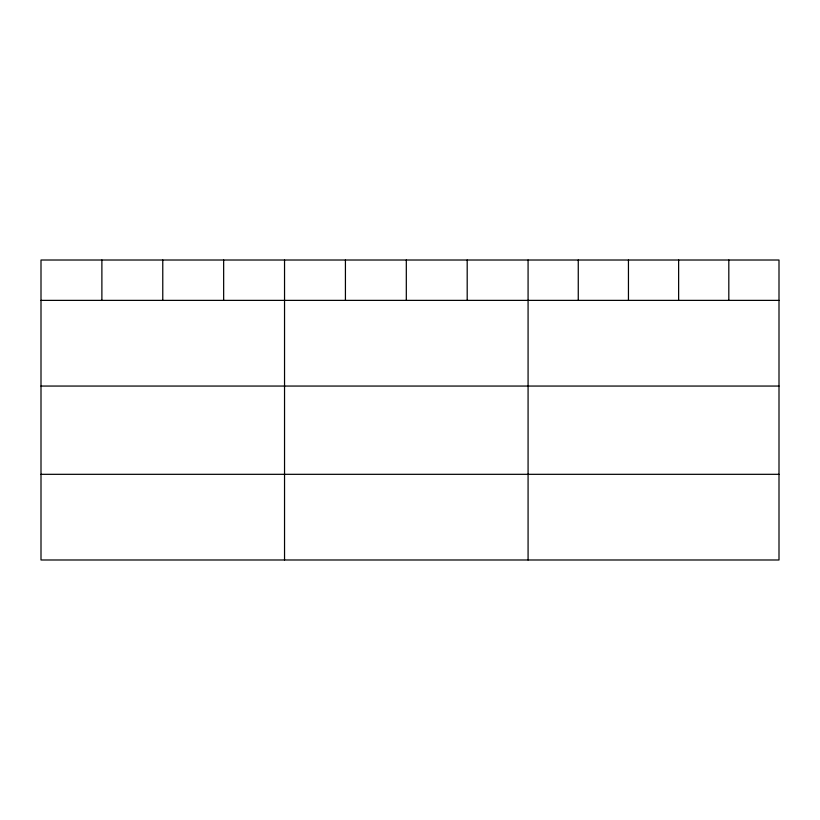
<?xml version="1.0" encoding="UTF-8"?>
<svg xmlns="http://www.w3.org/2000/svg" width="820" height="820" viewBox="0 0 820 820"><rect width="100%" height="100%" fill="white"/><g stroke="black" fill="none" stroke-linecap="round" stroke-linejoin="round"><path stroke-width="1.23" d="M779 300.376L779 559.988L41 559.988L41 260.012L779 260.012L779 300.376L41 300.376M41 386.056L779 386.056M41 474.319L779 474.319M728.816 260.012L728.816 300.376M678.632 260.012L678.632 300.376M628.448 260.012L628.448 300.376M578.264 260.012L578.264 300.376M528.08 260.012L528.08 559.988M467.195 260.012L467.195 300.376M406.31 260.012L406.31 300.376M345.425 260.012L345.425 300.376M284.54 260.012L284.54 559.988M223.655 260.012L223.655 300.376M162.77 260.012L162.77 300.376M101.885 260.012L101.885 300.376"/></g></svg>
